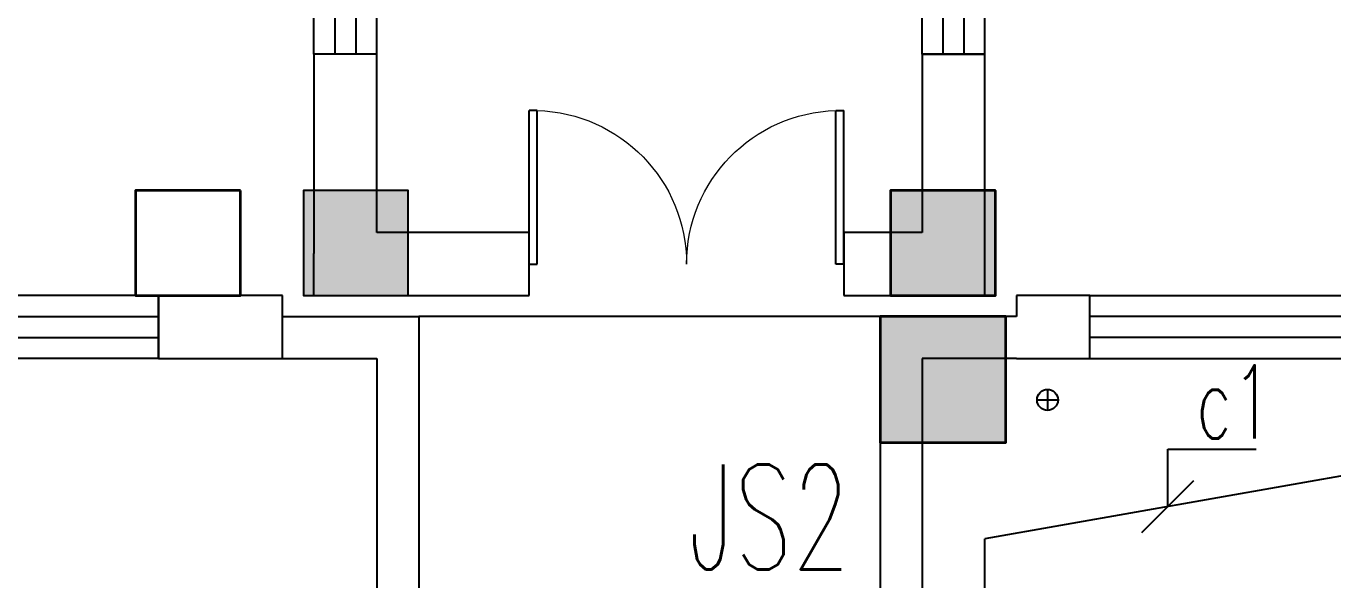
# Model space of a CAD drawing. Extents: x 0 to 302064749, y -59725395 to 1524223.
# Drawn here: x 2063757 to 2069989, y 1471019 to 1473657 of the extents above; entities that cross this region are included whole.
import ezdxf

# ---------------------------------------------------------------- set-up
doc = ezdxf.new("R2010")
doc.units = 0
doc.header["$LTSCALE"] = 1000
for name, color, linetype in [('0-底图', 7, 'Continuous'), ('COLU', 7, 'Continuous'), ('COLU_HATCH', 251, 'Continuous'), ('DIM-照明', 3, 'Continuous'), ('DIM-箱柜', 7, 'Continuous'), ('TEXT', 7, 'Continuous'), ('WALL', 2, 'Continuous'), ('WINDOW', 4, 'Continuous'), ('WIRE-照明', 6, 'Continuous'), ('排水', 153, 'Continuous'), ('看线', 30, 'Continuous')]:
    doc.layers.add(name, color=color, linetype=linetype)
doc.layers.add('砼柱', color=2, linetype='Continuous', lineweight=35)
doc.styles.add('_TEL_DIM', font='simplex.shx', dxfattribs={"width": 0.8, "height": 3.5, "bigfont": 'gbcbig.shx'})

# ---------------------------------------------------------------- blocks, each defined once
blk = doc.blocks.new('ng')
at = {"layer": '排水'}
for p, q in [((346041.3410677187, 781407.8100623027), (346041.3410677187, 781307.8100623027)), ((345991.3410677187, 781357.8100623027), (346091.3410677187, 781357.8100623027))]:
    blk.add_line(p, q, dxfattribs=at)
blk.add_circle((346041.3410677187, 781357.8100623027), 50, dxfattribs=at)
blk = doc.blocks.new('1111')
at = {"layer": 'COLU_HATCH'}
h = blk.add_hatch(color=256, dxfattribs=at)
h.dxf.hatch_style = 1
h.paths.add_polyline_path([(1103542.014512679, 1081791.050040971), (1103542.014512679, 1082291.050040971), (1103042.014512679, 1082291.050040971), (1103042.014512679, 1081791.050040971)])
h = blk.add_hatch(color=256, dxfattribs=at)
h.dxf.hatch_style = 1
h.paths.add_polyline_path([(1106342.014512679, 1081791.050040971), (1106342.014512679, 1082291.050040971), (1105842.014512679, 1082291.050040971), (1105842.014512679, 1081791.050040971)])
h = blk.add_hatch(color=256, dxfattribs=at)
h.dxf.hatch_style = 1
h.paths.add_polyline_path([(1106392.014512679, 1081091.046134721), (1106392.014512679, 1081691.046134721), (1105792.014512679, 1081691.046134721), (1105792.014512679, 1081091.046134721)])
at = {"layer": 'COLU'}
for points in [[(1103542.014512679, 1081791.050040971), (1103542.014512679, 1082291.050040971), (1103042.014512679, 1082291.050040971), (1103042.014512679, 1081791.050040971)], [(1106342.014512679, 1081791.050040971), (1106342.014512679, 1082291.050040971), (1105842.014512679, 1082291.050040971), (1105842.014512679, 1081791.050040971)], [(1106392.014512679, 1081091.046134721), (1106392.014512679, 1081691.046134721), (1105792.014512679, 1081691.046134721), (1105792.014512679, 1081091.046134721)]]:
    blk.add_lwpolyline(points, close=True, dxfattribs=at)
blk = doc.blocks.new('rtyu')
at = {"layer": '砼柱', "lineweight": 35}
for points in [[(2824858.240251928, 697939.8145582866), (2824358.240251928, 697939.8145582866), (2824358.240251928, 697439.8145582866), (2824858.240251928, 697439.8145582866)], [(2824858.240245177, 697939.8145492865), (2824358.240245177, 697939.8145492865), (2824358.240245177, 697439.8145492865), (2824858.240245177, 697439.8145492865)], [(2828458.240251928, 697939.8145582866), (2827958.240251928, 697939.8145582866), (2827958.240251928, 697439.8145582866), (2828458.240251928, 697439.8145582866)], [(2828458.240245177, 697939.8145492865), (2827958.240245177, 697939.8145492865), (2827958.240245177, 697439.8145492865), (2828458.240245177, 697439.8145492865)], [(2828508.240251928, 697339.8145582866), (2827908.240251928, 697339.8145582866), (2827908.240251928, 696739.8145582866), (2828508.240251928, 696739.8145582866)], [(2828508.240245177, 697339.8145492865), (2827908.240245177, 697339.8145492865), (2827908.240245177, 696739.8145492865), (2828508.240245177, 696739.8145492865)]]:
    blk.add_lwpolyline(points, close=True, dxfattribs=at)
blk = doc.blocks.new('A$C6D717843')
at = {"layer": 'TEXT'}
blk.add_blockref('rtyu', (-2821208.240216501, -641939.8145052865), dxfattribs=at)
blk = doc.blocks.new('$WINLIB2D$00000001')
at = {"color": 0}
for points in [[(-0.4999999999999964, 0.5000000000000142), (-0.4999999999999964, -0.4999999999999858)], [(-0.4999999999999964, 0.5000000000000142), (0.5000000000000036, 0.5000000000000142)], [(0.5000000000000036, -0.4999999999999858), (0.5000000000000036, 0.5000000000000142)], [(0.5000000000000036, 0.1666666666666714), (-0.4999999999999964, 0.1666666666666714)], [(0.5000000000000036, -0.1666666666666572), (-0.4999999999999964, -0.1666666666666572)], [(-0.4999999999999964, -0.4999999999999858), (0.5000000000000036, -0.4999999999999858)]]:
    blk.add_lwpolyline(points, dxfattribs=at)
blk = doc.blocks.new('$DorLib2D$00000002')
for p, q in [((-0.5, 2.842170943040401e-14), (-0.5, 0.4875000000000114)), ((-0.4749999999999943, 0.4875000000000114), (-0.5, 0.4875000000000114)), ((-0.4749999999999943, 2.842170943040401e-14), (-0.4749999999999943, 0.4875000000000114)), ((0.4750000000000085, 2.842170943040401e-14), (0.4750000000000085, 0.4875000000000114)), ((0.4750000000000085, 0.4875000000000114), (0.5, 0.4875000000000114)), ((0.5, 2.842170943040401e-14), (0.5, 0.4875000000000114)), ((-0.5, 2.842170943040401e-14), (-0.4749999999999943, 2.842170943040401e-14)), ((0.5, 2.842170943040401e-14), (0.4750000000000085, 2.842170943040401e-14))]:
    blk.add_line(p, q)
at = {"lineweight": 13}
for centre, start, end in [((-0.4874999999999972, 2.842170943040401e-14), 0, 88.53071641845744), ((0.4875000000000114, 2.842170943040401e-14), 91.46928358154256, 180)]:
    blk.add_arc(centre, 0.4875, start, end, dxfattribs=at)
blk = doc.blocks.new('gfhjghj')
at = {"layer": 'WALL'}
for p, q in [((1068032.744873709, -5399.933215619996), (1067732.74487371, -5399.933215621859)), ((1067732.74487371, -5399.933215621859), (1067732.744873716, -6349.933190211654)), ((1068032.744873715, -6249.93319021049), (1068032.744873709, -5399.933215619996)), ((1070932.744873719, -5399.933215617319), (1070632.744873717, -5399.933215619589)), ((1070632.744873717, -5399.933215619589), (1070632.744873725, -6249.933190211887)), ((1070932.744873727, -6549.933190212119), (1070932.744873719, -5399.933215617319)), ((1068760.055249183, -6249.93319021177), (1068032.744873715, -6249.93319021049)), ((1068760.055249183, -6549.93319021049), (1068760.055249183, -6249.93319021177)), ((1070632.744873725, -6249.933190211887), (1070260.055249183, -6249.933190212585)), ((1070260.055249183, -6249.933190212585), (1070260.055249183, -6549.933190211304)), ((1067732.744873716, -6549.933279645396), (1067732.744873716, -6349.933190211654)), ((1067582.743897041, -6549.933278997429), (1066991.476234163, -6549.933279204357)), ((1066991.476234163, -6549.933279204357), (1066991.476234267, -6849.933279204473)), ((1067582.743897146, -6849.933278997429), (1067582.743897041, -6549.933278997429)), ((1067732.744873716, -6549.933279645396), (1068032.744873716, -6549.933279643534)), ((1068032.744873716, -6549.933279643534), (1068032.744873711, -6549.93319021049)), ((1068032.744873711, -6549.93319021049), (1068760.055249183, -6549.93319021049)), ((1070260.055249183, -6549.933190211304), (1070932.744873727, -6549.933190212119)), ((1071432.744869105, -6549.933277649689), (1071082.744873728, -6549.933277772274)), ((1071082.744873728, -6549.933277772274), (1071082.744873763, -6649.933277772274)), ((1071432.74486921, -6849.933277649689), (1071432.744869105, -6549.933277649689)), ((1067582.74389707, -6649.933278997429), (1068232.744873594, -6649.933278729208)), ((1068232.744873594, -6649.933278729208), (1068232.744873594, -8669.933280681027)), ((1070432.744876264, -6649.933278001437), (1070432.744876264, -10249.93328066001)), ((1071082.744873763, -6649.933277772274), (1070432.744876264, -6649.933278001437)), ((1066991.476234267, -6849.933279204473), (1067582.743897146, -6849.933278997429)), ((1067582.743897152, -6849.933278997429), (1068032.744873593, -6849.933278813318)), ((1068032.744873593, -6849.933278813318), (1068032.744873593, -8469.933280681667)), ((1070632.744876264, -6849.933277933334), (1070632.744876264, -10249.93718697398)), ((1071082.744873833, -6849.933277772274), (1070632.744876264, -6849.933277933334)), ((1071082.744873833, -6849.933277772274), (1071432.74486921, -6849.933277649689))]:
    blk.add_line(p, q, dxfattribs=at)
at = {"layer": '看线'}
blk.add_line((1070432.744876264, -6649.933277789794), (1068232.744873594, -6649.933277804113), dxfattribs=at)
for name, p in [('A$C6D717843', (1063732.744873674, -62049.93328784668)), ('1111', (-35359.27061556745, -1088340.983321694))]:
    blk.add_blockref(name, p)
at = {"layer": 'WINDOW', "zscale": 300}
for name, p, xscale, yscale, rotation in [('$WINLIB2D$00000001', (1067882.744873698, -3494.933215620636), -3810, 300, 270), ('$WINLIB2D$00000001', (1070782.744873704, -3494.933215619065), 3810, 300, 90), ('$DorLib2D$00000002', (1069510.055249183, -6399.933190211304), -1500, 1500, 359.999999999969), ('$WINLIB2D$00000001', (1066541.476234213, -6699.933279361925), 900, 300, 180.0000000200539), ('$WINLIB2D$00000001', (1072732.744869159, -6699.933277194737), -2600, 300, 180.0000000200545)]:
    blk.add_blockref(name, p, dxfattribs=dict(at, xscale=xscale, yscale=yscale, rotation=rotation))
at = {"layer": '排水'}
blk.add_blockref('ng', (725189.9722684994, -788405.0755501747), dxfattribs=at)

msp = doc.modelspace()

# ---------------------------------------------------------------- linework, layer by layer
at = {"layer": 'DIM-照明'}
msp.add_line((2069078.468884039, 1471244.611897798), (2069325.956257455, 1471492.099271214), dxfattribs=at)
for points in [[(2069202.212570747, 1471368.355584506), (2069202.119528743, 1471641.723388008)], [(2069202.119528743, 1471641.723388008), (2069622.452862076, 1471641.723388008)]]:
    msp.add_lwpolyline(points, dxfattribs=at)
at = {"layer": 'WIRE-照明'}
for p in [(2071779.513140857, 1471823.753116076), (2068329.513147883, 1470160.039902458)]:
    msp.add_line(p, (2068329.513147883, 1471214.153483446), dxfattribs=at)

# ---------------------------------------------------------------- block references
at = {"layer": '0-底图'}
msp.add_blockref('gfhjghj', (997396.7682361938, 1478923.68631773), dxfattribs=at)

# ---------------------------------------------------------------- texts
at = {"layer": 'DIM-照明', "color": 7, "style": '_TEL_DIM', "width": 0.6400000000000001}
msp.add_text('c1', height=350, dxfattribs=at).set_placement((2069336.799015923, 1471691.723388008))
at = {"layer": 'DIM-箱柜', "color": 7, "style": '_TEL_DIM', "width": 0.6400000000000001}
msp.add_text('JS2', height=500, dxfattribs=at).set_placement((2066916.627243234, 1471069.012258046))

doc.saveas('drawing.dxf')
